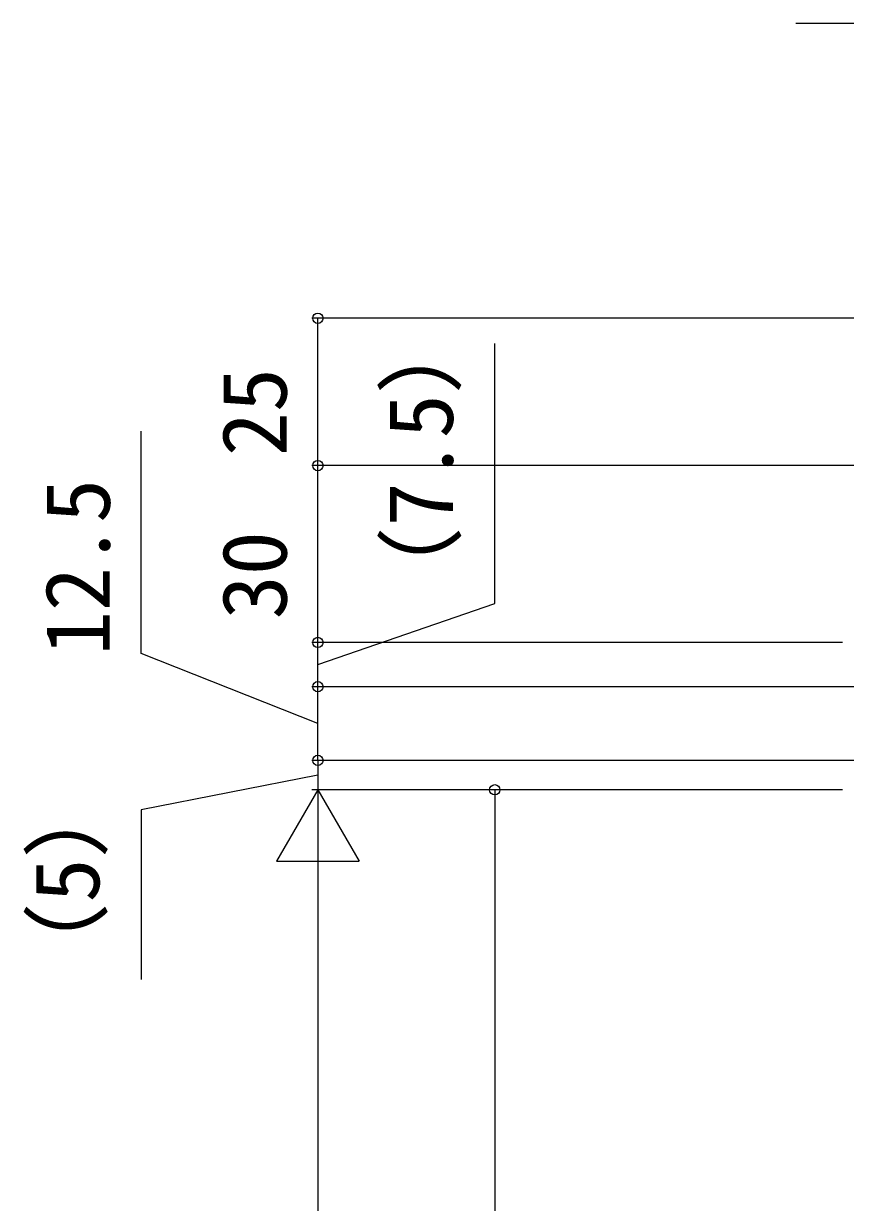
# Model space of a CAD drawing. Units: millimetres, scale not verified. Extents: x -875 to 875, y -1300 to 1292.
# Drawn here: x -444.9 to -305.5, y 762.3 to 962.3 of the extents above; entities that cross this region are included whole.
import ezdxf
from ezdxf.enums import TextEntityAlignment as Align

# ---------------------------------------------------------------- set-up
doc = ezdxf.new("R2010")
doc.units = ezdxf.units.MM
doc.header["$LTSCALE"] = 8
doc.layers.add('0-5_YKK_D', color=6, linetype='Continuous')
doc.styles.add('ＭＳ ゴシック', font='')
doc.styles.get('ＭＳ ゴシック').set_extended_font_data('MS Gothic')

msp = doc.modelspace()

# ---------------------------------------------------------------- linework, layer by layer
at = {"layer": '0-5_YKK_D'}
for p, q in [((-285.698, 912.253), (-395.998, 912.253)), ((-394.998, 887.253), (-394.998, 912.253)), ((-286.498, 887.253), (-395.998, 887.253)), ((-286.498, 887.253), (-395.998, 887.253)), ((-394.998, 857.253), (-394.998, 887.253)), ((-305.998, 857.253), (-395.998, 857.253)), ((-305.998, 857.253), (-395.998, 857.253)), ((-394.998, 849.751), (-394.998, 857.253)), ((-285.698, 849.751), (-395.998, 849.751)), ((-285.698, 849.751), (-395.998, 849.751)), ((-394.998, 837.253), (-394.998, 849.751)), ((-270.298, 837.253), (-395.998, 837.253)), ((-270.298, 837.253), (-395.998, 837.253)), ((-394.998, 837.253), (-394.998, 832.253)), ((-394.998, 832.253), (-401.998, 820.129)), ((-305.998, 832.253), (-395.998, 832.253)), ((-305.998, 832.253), (-395.998, 832.253)), ((-394.998, 832.253), (-387.998, 820.129)), ((-394.998, 832.253), (-394.998, 808.005)), ((-305.998, 832.253), (-365.998, 832.253)), ((-364.998, 832.253), (-364.998, 587.253)), ((-401.998, 820.129), (-387.998, 820.129)), ((-394.998, 818.253), (-394.998, 86.253))]:
    msp.add_line(p, q, dxfattribs=at)
for points in [[(-260, 962.253), (-284.998, 962.253), (-313.907, 962.253)], [(-394.998, 853.502), (-364.998, 863.844), (-364.998, 907.986)], [(-394.998, 843.502), (-424.998, 855.377), (-424.998, 893.127)], [(-394.998, 834.753), (-424.998, 828.852), (-424.998, 800.051)]]:
    msp.add_lwpolyline(points, dxfattribs=at)
for centre in [(-394.998, 912.253), (-394.998, 887.253), (-394.998, 887.253), (-394.998, 857.253), (-394.998, 857.253), (-394.998, 849.751), (-394.998, 849.751), (-394.998, 837.253), (-364.998, 832.253)]:
    msp.add_circle(centre, 0.875, dxfattribs=at)

# ---------------------------------------------------------------- texts
at = {"layer": '0-5_YKK_D', "style": 'ＭＳ ゴシック'}
for s, p in [('25', (-396.998, 888.844)), ('（7.5）', (-368.788, 861.923)), ('12.5', (-426.998, 855.076)), ('30', (-396.998, 861.174)), ('（5）', (-428.788, 798.131))]:
    msp.add_text(s, height=11, rotation=90, dxfattribs=at).set_placement(p, align=Align.BOTTOM_LEFT)

doc.saveas('drawing.dxf')
